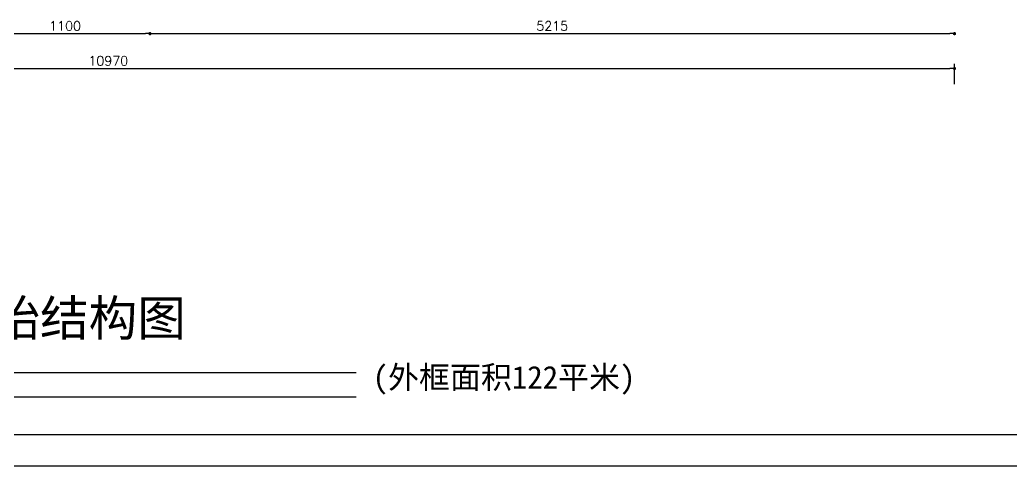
# Model space of a CAD drawing. Header units: millimetres. Extents: x -33522418 to 16198808, y -126322335 to -58690945.
# Drawn here: x -15919056 to -15912630, y -63984905 to -63982016 of the extents above; entities that cross this region are included whole.
import ezdxf

# ---------------------------------------------------------------- set-up
doc = ezdxf.new("R2010")
doc.units = ezdxf.units.MM
doc.header["$LTSCALE"] = 10
doc.header["$PDMODE"] = 3
doc.layers.add('LAYER4', color=7, linetype='Continuous')
doc.layers.add('家具', color=11, linetype='Continuous', lineweight=13)
doc.styles.add('HZXY', font='complex.shx', dxfattribs={"bigfont": 'HZXY.shx'})
doc.styles.add('样式 1', font='SimSun.ttf')
doc.dimstyles.new('LMDIM30$0', dxfattribs={"dimtxt": 60, "dimasz": 30, "dimexe": 30, "dimexo": 30, "dimgap": 20, "dimtad": 1, "dimdec": 0, "dimzin": 0, "dimdsep": 46, "dimtxsty": 'HZXY', "dimblk1": 'DOT', "dimblk2": 'DOT', "dimsah": 1, "dimcen": 0, "dimclrd": 2, "dimclre": 2, "dimclrt": 2, "dimadec": 0, "dimazin": 0, "dimtfac": 1, "dimtdec": 0, "dimtmove": 2, "dimatfit": 3, "dimldrblk": 'DOT', "dimfxl": 1, "dimtolj": 1, "dimtzin": 0, "dimarcsym": 0})

# ---------------------------------------------------------------- blocks, each defined once
blk = doc.blocks.new('DOT')
at = {"color": 0, "linetype": 'ByBlock'}
blk.add_line((-0.35, 0), (-1, 0), dxfattribs=at)
at = {"color": 0, "linetype": 'ByBlock', "const_width": 0.35}
blk.add_lwpolyline([(-0.175, 0, 1), (0.175, 0, 1)], format="xyb", close=True, dxfattribs=at)
blk = doc.blocks.new('*D761')
at = {"layer": 'Defpoints', "color": 0, "transparency": 16777216}
for p in [(-15919312.1, -63982105.2), (-15918212.1, -63982105.2), (-15918212.1, -63982105.2)]:
    blk.add_point(p, dxfattribs=at)
at = {"layer": 'LAYER4', "color": 2, "lineweight": -2, "transparency": 16777216}
blk.add_line((-15919282.1, -63982105.2), (-15918242.1, -63982105.2), dxfattribs=at)
at = {"layer": 'LAYER4', "color": 2, "lineweight": -2, "transparency": 16777216, "xscale": 30, "yscale": 30, "zscale": 30, "rotation": 180}
blk.add_blockref('DOT', (-15919312.1, -63982105.2), dxfattribs=at)
at = {"layer": 'LAYER4', "color": 2, "lineweight": -2, "transparency": 16777216, "xscale": 30, "yscale": 30, "zscale": 30}
blk.add_blockref('DOT', (-15918212.1, -63982105.2), dxfattribs=at)
at = {"layer": 'LAYER4', "color": 2, "lineweight": -2, "transparency": 16777216, "insert": (-15918762.1, -63982055.2), "char_height": 60, "attachment_point": 5, "style": 'HZXY'}
blk.add_mtext('\\A1;1100', dxfattribs=at)
blk = doc.blocks.new('_Dot')
at = {"color": 0, "linetype": 'ByBlock', "lineweight": -2}
blk.add_line((-0.5, 0), (-1, 0), dxfattribs=at)
at = {"color": 0, "linetype": 'ByBlock', "const_width": 0.5}
blk.add_lwpolyline([(-0.25, 0, 1), (0.25, 0, 1)], format="xyb", close=True, dxfattribs=at)
blk = doc.blocks.new('*D762')
at = {"layer": 'Defpoints', "color": 0, "transparency": 16777216}
for p in [(-15918212.1, -63982105.2), (-15912997.1, -63982105.2), (-15912997.1, -63982105.2)]:
    blk.add_point(p, dxfattribs=at)
at = {"layer": 'LAYER4', "color": 2, "lineweight": -2, "transparency": 16777216}
blk.add_line((-15918182.1, -63982105.2), (-15913027.1, -63982105.2), dxfattribs=at)
at = {"layer": 'LAYER4', "color": 2, "lineweight": -2, "transparency": 16777216, "xscale": 30, "yscale": 30, "zscale": 30, "rotation": 180}
blk.add_blockref('DOT', (-15918212.1, -63982105.2), dxfattribs=at)
at = {"layer": 'LAYER4', "color": 2, "lineweight": -2, "transparency": 16777216, "xscale": 30, "yscale": 30, "zscale": 30}
blk.add_blockref('DOT', (-15912997.1, -63982105.2), dxfattribs=at)
at = {"layer": 'LAYER4', "color": 2, "lineweight": -2, "transparency": 16777216, "insert": (-15915604.6, -63982055.2), "char_height": 60, "attachment_point": 5, "style": 'HZXY'}
blk.add_mtext('\\A1;5215', dxfattribs=at)
blk = doc.blocks.new('*D763')
at = {"layer": 'Defpoints', "color": 0, "transparency": 16777216}
for p in [(-15912997.1, -63982331.1), (-15923967.1, -63982462.8), (-15912997.1, -63982462.8)]:
    blk.add_point(p, dxfattribs=at)
at = {"layer": 'LAYER4', "color": 2, "lineweight": -2, "transparency": 16777216}
for p, q in [((-15923967.1, -63982432.8), (-15923967.1, -63982301.1)), ((-15923937.1, -63982331.1), (-15913027.1, -63982331.1)), ((-15912997.1, -63982432.8), (-15912997.1, -63982301.1))]:
    blk.add_line(p, q, dxfattribs=at)
at = {"layer": 'LAYER4', "color": 2, "lineweight": -2, "transparency": 16777216, "xscale": 30, "yscale": 30, "zscale": 30, "rotation": 180}
blk.add_blockref('DOT', (-15923967.1, -63982331.1), dxfattribs=at)
at = {"layer": 'LAYER4', "color": 2, "lineweight": -2, "transparency": 16777216, "xscale": 30, "yscale": 30, "zscale": 30}
blk.add_blockref('DOT', (-15912997.1, -63982331.1), dxfattribs=at)
at = {"layer": 'LAYER4', "color": 2, "lineweight": -2, "transparency": 16777216, "insert": (-15918482.1, -63982281.1), "char_height": 60, "attachment_point": 5, "style": 'HZXY'}
blk.add_mtext('\\A1;10970', dxfattribs=at)

msp = doc.modelspace()

# ---------------------------------------------------------------- linework, layer by layer
at = {"color": 5}
msp.add_line((-15920481.1, -63984299.7), (-15916876.2, -63984299.7), dxfattribs=at)
at = {"color": 7}
msp.add_line((-15920481.1, -63984456.5), (-15916875.1, -63984456.5), dxfattribs=at)
at = {"color": 4}
msp.add_line((-15907029.3, -63984701.3), (-15930134.9, -63984701.3), dxfattribs=at)
msp.add_line((-15902774.8, -63984905.1), (-15930338.7, -63984905.1))
msp.add_line((-15902774.8, -63984905.1), (-15930338.7, -63984905.1))

# ---------------------------------------------------------------- texts
at = {"layer": '家具', "color": 0, "ltscale": 10, "width": 1887.849, "attachment_point": 1, "style": '样式 1'}
for s, insert, char_height in [('原始结构图', (-15919554.8, -63983831.1), 231), ('(外框面积122平米)', (-15916768.5, -63984256.4), 147)]:
    msp.add_mtext(s, dxfattribs=dict(at, insert=insert, char_height=char_height))

# ---------------------------------------------------------------- dimensions: what is measured, and where the dimension line sits
at = {"layer": 'LAYER4', "lineweight": -2}
for base, p1, p2, picture, middle in [((-15918212.1, -63982105.2), (-15919312.1, -63982105.2), (-15918212.1, -63982105.2), '*D761', (-15918762.1, -63982055.2)), ((-15912997.1, -63982105.2), (-15918212.1, -63982105.2), (-15912997.1, -63982105.2), '*D762', (-15915604.6, -63982055.2)), ((-15912997.1, -63982331.1), (-15923967.1, -63982462.8), (-15912997.1, -63982462.8), '*D763', (-15918482.1, -63982281.1))]:
    dim = msp.add_linear_dim(base=base, p1=p1, p2=p2, dimstyle='LMDIM30$0', dxfattribs=at)
    dim.commit()
    dim.dimension.update_dxf_attribs({"geometry": picture, "text_midpoint": middle})

doc.saveas('drawing.dxf')
